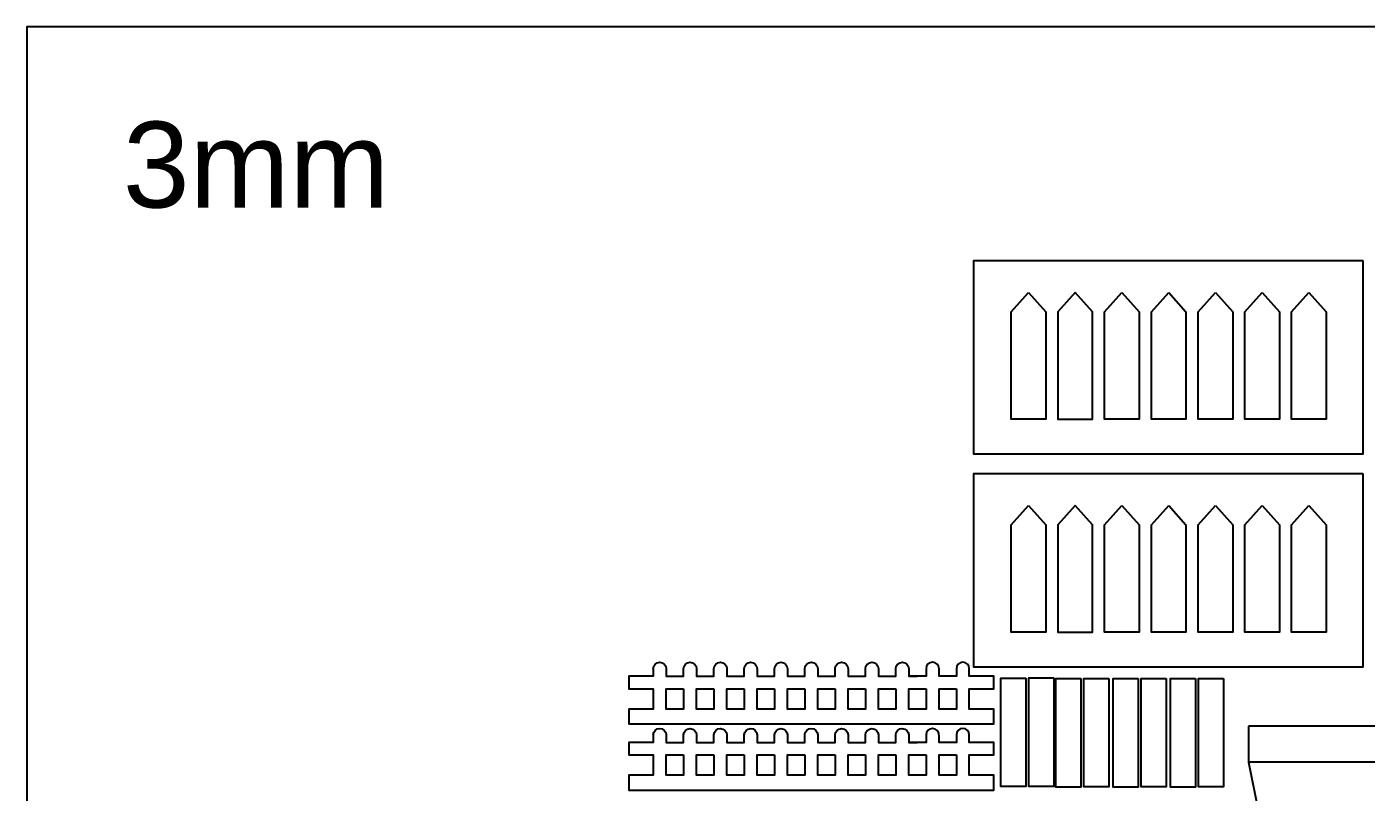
# Model space of a CAD drawing. Header units: millimetres. Extents: x 7299 to 9357, y 3662 to 5017.
# Drawn here: x 7298.9 to 7798.4, y 4731.9 to 5017.1 of the extents above; entities that cross this region are included whole.
import ezdxf

# ---------------------------------------------------------------- set-up
doc = ezdxf.new("R2010")
doc.units = ezdxf.units.MM
doc.layers.get('0').update_dxf_attribs({"linetype": 'CONTINUOUS'})

msp = doc.modelspace()

# ---------------------------------------------------------------- linework, layer by layer
msp.add_line((7822.31, 4743.13), (7754.47, 4743.13))
at = {"color": 1, "linetype": 'Continuous'}
msp.add_lwpolyline([(8140.83, 5017.13), (7298.88, 5017.13), (7298.88, 3661.74), (8140.83, 3661.74)], close=True, dxfattribs=at)
for points in [[(7797.07, 4930.02), (7797.07, 4857.86), (7652.01, 4857.86), (7652.01, 4930.02)], [(7672.46, 4918.07), (7678.9, 4910.87), (7678.9, 4870.93), (7666.01, 4870.93), (7666.01, 4910.87)], [(7689.88, 4918.07), (7683.43, 4910.87), (7683.43, 4870.93), (7696.33, 4870.93), (7696.33, 4910.87)], [(7707.3, 4918.07), (7713.75, 4910.87), (7713.75, 4870.93), (7700.85, 4870.93), (7700.85, 4910.87)], [(7724.73, 4918.07), (7731.17, 4910.87), (7731.17, 4870.93), (7718.28, 4870.93), (7718.28, 4910.87)], [(7742.15, 4918.07), (7748.6, 4910.87), (7748.6, 4870.93), (7735.7, 4870.93), (7735.7, 4910.87)], [(7759.57, 4918.07), (7766.02, 4910.87), (7766.02, 4870.93), (7753.12, 4870.93), (7753.12, 4910.87)], [(7777, 4918.09), (7783.44, 4910.89), (7783.44, 4870.95), (7770.55, 4870.95), (7770.55, 4910.89)], [(7797.07, 4850.66), (7797.07, 4778.49), (7652.01, 4778.49), (7652.01, 4850.66)], [(7672.46, 4838.71), (7678.9, 4831.51), (7678.9, 4791.56), (7666.01, 4791.56), (7666.01, 4831.51)], [(7689.88, 4838.71), (7683.43, 4831.51), (7683.43, 4791.56), (7696.33, 4791.56), (7696.33, 4831.51)], [(7707.3, 4838.71), (7713.75, 4831.51), (7713.75, 4791.56), (7700.85, 4791.56), (7700.85, 4831.51)], [(7724.73, 4838.71), (7731.17, 4831.51), (7731.17, 4791.56), (7718.28, 4791.56), (7718.28, 4831.51)], [(7742.15, 4838.71), (7748.6, 4831.51), (7748.6, 4791.56), (7735.7, 4791.56), (7735.7, 4831.51)], [(7759.57, 4838.71), (7766.02, 4831.51), (7766.02, 4791.56), (7753.12, 4791.56), (7753.12, 4831.51)], [(7777, 4838.73), (7783.44, 4831.53), (7783.44, 4791.58), (7770.55, 4791.58), (7770.55, 4831.53)], [(7543.81, 4770.46), (7543.81, 4762.86), (7537.34, 4762.86), (7537.34, 4770.46)], [(7555.11, 4770.46), (7555.11, 4762.86), (7548.64, 4762.86), (7548.64, 4770.46)], [(7566.42, 4770.46), (7566.42, 4762.86), (7559.95, 4762.86), (7559.95, 4770.46)], [(7577.72, 4770.46), (7577.72, 4762.86), (7571.25, 4762.86), (7571.25, 4770.46)], [(7589.02, 4770.46), (7589.02, 4762.86), (7582.56, 4762.86), (7582.56, 4770.46)], [(7600.33, 4770.46), (7600.33, 4762.86), (7593.86, 4762.86), (7593.86, 4770.46)], [(7611.63, 4770.46), (7611.63, 4762.86), (7605.17, 4762.86), (7605.17, 4770.46)], [(7622.94, 4770.46), (7622.94, 4762.86), (7616.47, 4762.86), (7616.47, 4770.46)], [(7634.24, 4770.46), (7634.24, 4762.86), (7627.77, 4762.86), (7627.77, 4770.46)], [(7645.54, 4770.46), (7645.54, 4762.86), (7639.08, 4762.86), (7639.08, 4770.46)], [(7671.42, 4774.44), (7671.42, 4734), (7662.09, 4734), (7662.09, 4774.44)], [(7681.9, 4774.48), (7681.9, 4734.05), (7672.57, 4734.05), (7672.57, 4774.48)], [(7691.95, 4774.23), (7691.95, 4733.8), (7682.62, 4733.8), (7682.62, 4774.23)], [(7702.43, 4774.28), (7702.43, 4733.84), (7693.1, 4733.84), (7693.1, 4774.28)], [(7713.31, 4774.23), (7713.31, 4733.8), (7703.98, 4733.8), (7703.98, 4774.23)], [(7723.79, 4774.28), (7723.79, 4733.84), (7714.47, 4733.84), (7714.47, 4774.28)], [(7734.68, 4774.23), (7734.68, 4733.8), (7725.35, 4733.8), (7725.35, 4774.23)], [(7745.16, 4774.28), (7745.16, 4733.84), (7735.83, 4733.84), (7735.83, 4774.28)], [(7754.47, 4756.48), (7754.47, 4743.13), (7782.27, 4605.55), (7788.39, 4605.55), (7794.51, 4605.55), (7822.31, 4743.13), (7822.31, 4756.48)], [(7543.81, 4745.81), (7543.81, 4738.2), (7537.34, 4738.2), (7537.34, 4745.81)], [(7555.11, 4745.81), (7555.11, 4738.2), (7548.64, 4738.2), (7548.64, 4745.81)], [(7566.42, 4745.81), (7566.42, 4738.2), (7559.95, 4738.2), (7559.95, 4745.81)], [(7577.72, 4745.81), (7577.72, 4738.2), (7571.25, 4738.2), (7571.25, 4745.81)], [(7589.02, 4745.81), (7589.02, 4738.2), (7582.56, 4738.2), (7582.56, 4745.81)], [(7600.33, 4745.81), (7600.33, 4738.2), (7593.86, 4738.2), (7593.86, 4745.81)], [(7611.63, 4745.81), (7611.63, 4738.2), (7605.17, 4738.2), (7605.17, 4745.81)], [(7622.94, 4745.81), (7622.94, 4738.2), (7616.47, 4738.2), (7616.47, 4745.81)], [(7634.24, 4745.81), (7634.24, 4738.2), (7627.77, 4738.2), (7627.77, 4745.81)], [(7645.54, 4745.81), (7645.54, 4738.2), (7639.08, 4738.2), (7639.08, 4745.81)]]:
    msp.add_lwpolyline(points, close=True)
for points in [[(7532.5, 4777.88), (7532.5, 4775.08), (7523.41, 4775.08), (7523.41, 4770.46), (7532.5, 4770.46), (7532.5, 4762.86), (7523.41, 4762.86), (7523.41, 4757.33), (7659.47, 4757.33), (7659.48, 4762.86), (7650.38, 4762.86), (7650.38, 4770.46), (7659.48, 4770.46), (7659.48, 4775.08), (7650.38, 4775.08), (7650.38, 4777.88)], [(7593.86, 4777.88), (7593.86, 4775.08), (7596.4, 4775.08), (7600.33, 4775.07), (7600.33, 4777.87)], [(7532.5, 4753.22), (7532.5, 4750.42), (7523.41, 4750.42), (7523.41, 4745.8), (7532.5, 4745.81), (7532.5, 4738.2), (7523.41, 4738.2), (7523.41, 4732.68), (7659.47, 4732.68), (7659.48, 4738.2), (7650.38, 4738.2), (7650.38, 4745.81), (7659.48, 4745.8), (7659.48, 4750.42), (7650.38, 4750.42), (7650.38, 4753.22)], [(7593.86, 4753.22), (7593.86, 4750.42), (7596.4, 4750.42), (7600.33, 4750.41), (7600.33, 4753.21)]]:
    msp.add_lwpolyline(points)
for points, knots in [([(7532.5, 4777.88), (7532.5, 4779.22), (7533.59, 4780.3), (7534.92, 4780.3), (7536.26, 4780.3), (7537.34, 4779.22), (7537.34, 4777.88), (7537.34, 4776.95), (7537.34, 4776.02), (7537.34, 4775.09), (7539.5, 4775.08), (7541.65, 4775.08), (7543.81, 4775.08), (7543.81, 4776.01), (7543.81, 4776.94), (7543.81, 4777.87)], [0, 0, 0, 0, 1, 1, 1, 2, 2, 2, 3, 3, 3, 4, 4, 4, 5, 5, 5, 5]), ([(7543.81, 4777.87), (7543.81, 4779.21), (7544.89, 4780.29), (7546.23, 4780.29), (7547.56, 4780.29), (7548.64, 4779.21), (7548.64, 4777.87), (7548.64, 4776.94), (7548.64, 4776.01), (7548.64, 4775.08), (7550.8, 4775.08), (7552.96, 4775.08), (7555.11, 4775.08), (7555.11, 4776.02), (7555.11, 4776.97), (7555.11, 4777.91), (7555.11, 4779.25), (7556.19, 4780.29), (7557.53, 4780.29), (7558.87, 4780.29), (7559.95, 4779.21), (7559.95, 4777.87), (7559.95, 4776.94), (7559.95, 4776.01), (7559.95, 4775.08), (7562.1, 4775.08), (7564.26, 4775.08), (7566.42, 4775.08), (7566.42, 4776.01), (7566.42, 4776.94), (7566.42, 4777.87), (7566.42, 4779.21), (7567.5, 4780.29), (7568.83, 4780.29), (7570.17, 4780.29), (7571.25, 4779.25), (7571.25, 4777.91), (7571.25, 4776.97), (7571.25, 4776.02), (7571.25, 4775.08), (7573.41, 4775.08), (7575.57, 4775.08), (7577.72, 4775.08), (7577.72, 4776.01), (7577.72, 4776.94), (7577.72, 4777.87), (7577.72, 4779.21), (7578.8, 4780.29), (7580.14, 4780.29), (7581.48, 4780.29), (7582.56, 4779.21), (7582.56, 4777.87), (7582.56, 4776.94), (7582.56, 4776.01), (7582.56, 4775.08), (7584.71, 4775.08), (7586.87, 4775.08), (7589.02, 4775.08), (7589.02, 4776.01), (7589.02, 4776.95), (7589.02, 4777.88), (7589.02, 4779.22), (7590.11, 4780.3), (7591.44, 4780.3), (7592.78, 4780.3), (7593.86, 4779.22), (7593.86, 4777.88)], [0, 0, 0, 0, 1, 1, 1, 2, 2, 2, 3, 3, 3, 4, 4, 4, 5, 5, 5, 6, 6, 6, 7, 7, 7, 8, 8, 8, 9, 9, 9, 10, 10, 10, 11, 11, 11, 12, 12, 12, 13, 13, 13, 14, 14, 14, 15, 15, 15, 16, 16, 16, 17, 17, 17, 18, 18, 18, 19, 19, 19, 20, 20, 20, 21, 21, 21, 22, 22, 22, 22]), ([(7650.38, 4777.88), (7650.38, 4779.22), (7649.3, 4780.3), (7647.96, 4780.3), (7646.63, 4780.3), (7645.54, 4779.22), (7645.54, 4777.88), (7645.54, 4776.95), (7645.54, 4776.02), (7645.54, 4775.09), (7643.39, 4775.08), (7641.23, 4775.08), (7639.08, 4775.08), (7639.08, 4776), (7639.08, 4776.93), (7639.08, 4777.86)], [0, 0, 0, 0, 1, 1, 1, 2, 2, 2, 3, 3, 3, 4, 4, 4, 5, 5, 5, 5]), ([(7600.33, 4777.87), (7600.33, 4779.21), (7601.41, 4780.29), (7602.75, 4780.29), (7604.08, 4780.29), (7605.17, 4779.21), (7605.17, 4777.87), (7605.17, 4776.94), (7605.17, 4776.01), (7605.17, 4775.08), (7607.32, 4775.08), (7609.48, 4775.08), (7611.63, 4775.08), (7611.63, 4776.01), (7611.63, 4776.94), (7611.63, 4777.87)], [0, 0, 0, 0, 1, 1, 1, 2, 2, 2, 3, 3, 3, 4, 4, 4, 5, 5, 5, 5]), ([(7611.63, 4777.87), (7611.63, 4779.21), (7612.71, 4780.29), (7614.05, 4780.29), (7615.39, 4780.29), (7616.47, 4779.21), (7616.47, 4777.87), (7616.47, 4776.94), (7616.47, 4776.01), (7616.47, 4775.08), (7618.62, 4775.08), (7620.78, 4775.08), (7622.93, 4775.08), (7622.93, 4776.02), (7622.93, 4776.97), (7622.93, 4777.91), (7622.93, 4779.25), (7624.01, 4780.29), (7625.35, 4780.29), (7626.69, 4780.29), (7627.77, 4779.21), (7627.77, 4777.87), (7627.77, 4776.94), (7627.77, 4776.01), (7627.77, 4775.08), (7628.82, 4775.08), (7629.87, 4775.08), (7630.92, 4775.08)], [0, 0, 0, 0, 1, 1, 1, 2, 2, 2, 3, 3, 3, 4, 4, 4, 5, 5, 5, 6, 6, 6, 7, 7, 7, 8, 8, 8, 9, 9, 9, 9]), ([(7639.08, 4777.87), (7639.08, 4779.21), (7638, 4780.29), (7636.66, 4780.29), (7635.32, 4780.29), (7634.24, 4779.21), (7634.24, 4777.87), (7634.24, 4776.94), (7634.24, 4776.01), (7634.24, 4775.08), (7632.16, 4775.08), (7630.08, 4775.08), (7628, 4775.08)], [0, 0, 0, 0, 1, 1, 1, 2, 2, 2, 3, 3, 3, 4, 4, 4, 4]), ([(7532.5, 4753.22), (7532.5, 4754.56), (7533.59, 4755.64), (7534.92, 4755.64), (7536.26, 4755.64), (7537.34, 4754.56), (7537.34, 4753.22), (7537.34, 4752.29), (7537.34, 4751.36), (7537.34, 4750.43), (7539.5, 4750.42), (7541.65, 4750.42), (7543.81, 4750.42), (7543.81, 4751.35), (7543.81, 4752.28), (7543.81, 4753.21)], [0, 0, 0, 0, 1, 1, 1, 2, 2, 2, 3, 3, 3, 4, 4, 4, 5, 5, 5, 5]), ([(7543.81, 4753.21), (7543.81, 4754.55), (7544.89, 4755.63), (7546.23, 4755.63), (7547.56, 4755.63), (7548.64, 4754.55), (7548.64, 4753.21), (7548.64, 4752.28), (7548.64, 4751.35), (7548.64, 4750.42), (7550.8, 4750.42), (7552.96, 4750.42), (7555.11, 4750.42), (7555.11, 4751.36), (7555.11, 4752.31), (7555.11, 4753.25), (7555.11, 4754.59), (7556.19, 4755.63), (7557.53, 4755.63), (7558.87, 4755.63), (7559.95, 4754.55), (7559.95, 4753.21), (7559.95, 4752.28), (7559.95, 4751.35), (7559.95, 4750.42), (7562.1, 4750.42), (7564.26, 4750.42), (7566.42, 4750.42), (7566.42, 4751.35), (7566.42, 4752.28), (7566.42, 4753.21), (7566.42, 4754.55), (7567.5, 4755.63), (7568.83, 4755.63), (7570.17, 4755.63), (7571.25, 4754.59), (7571.25, 4753.25), (7571.25, 4752.31), (7571.25, 4751.36), (7571.25, 4750.42), (7573.41, 4750.42), (7575.57, 4750.42), (7577.72, 4750.42), (7577.72, 4751.35), (7577.72, 4752.28), (7577.72, 4753.21), (7577.72, 4754.55), (7578.8, 4755.63), (7580.14, 4755.63), (7581.48, 4755.63), (7582.56, 4754.55), (7582.56, 4753.21), (7582.56, 4752.28), (7582.56, 4751.35), (7582.56, 4750.42), (7584.71, 4750.42), (7586.87, 4750.42), (7589.02, 4750.42), (7589.02, 4751.35), (7589.02, 4752.29), (7589.02, 4753.22), (7589.02, 4754.56), (7590.11, 4755.64), (7591.44, 4755.64), (7592.78, 4755.64), (7593.86, 4754.56), (7593.86, 4753.22)], [0, 0, 0, 0, 1, 1, 1, 2, 2, 2, 3, 3, 3, 4, 4, 4, 5, 5, 5, 6, 6, 6, 7, 7, 7, 8, 8, 8, 9, 9, 9, 10, 10, 10, 11, 11, 11, 12, 12, 12, 13, 13, 13, 14, 14, 14, 15, 15, 15, 16, 16, 16, 17, 17, 17, 18, 18, 18, 19, 19, 19, 20, 20, 20, 21, 21, 21, 22, 22, 22, 22]), ([(7600.33, 4753.21), (7600.33, 4754.55), (7601.41, 4755.63), (7602.75, 4755.63), (7604.08, 4755.63), (7605.17, 4754.55), (7605.17, 4753.21), (7605.17, 4752.28), (7605.17, 4751.35), (7605.17, 4750.42), (7607.32, 4750.42), (7609.48, 4750.42), (7611.63, 4750.42), (7611.63, 4751.35), (7611.63, 4752.28), (7611.63, 4753.21)], [0, 0, 0, 0, 1, 1, 1, 2, 2, 2, 3, 3, 3, 4, 4, 4, 5, 5, 5, 5]), ([(7611.63, 4753.21), (7611.63, 4754.55), (7612.71, 4755.63), (7614.05, 4755.63), (7615.39, 4755.63), (7616.47, 4754.55), (7616.47, 4753.21), (7616.47, 4752.28), (7616.47, 4751.35), (7616.47, 4750.42), (7618.62, 4750.42), (7620.78, 4750.42), (7622.93, 4750.42), (7622.93, 4751.36), (7622.93, 4752.31), (7622.93, 4753.25), (7622.93, 4754.59), (7624.01, 4755.63), (7625.35, 4755.63), (7626.69, 4755.63), (7627.77, 4754.55), (7627.77, 4753.21), (7627.77, 4752.28), (7627.77, 4751.35), (7627.77, 4750.42), (7628.82, 4750.42), (7629.87, 4750.42), (7630.92, 4750.42)], [0, 0, 0, 0, 1, 1, 1, 2, 2, 2, 3, 3, 3, 4, 4, 4, 5, 5, 5, 6, 6, 6, 7, 7, 7, 8, 8, 8, 9, 9, 9, 9]), ([(7639.08, 4753.21), (7639.08, 4754.55), (7638, 4755.63), (7636.66, 4755.63), (7635.32, 4755.63), (7634.24, 4754.55), (7634.24, 4753.21), (7634.24, 4752.28), (7634.24, 4751.35), (7634.24, 4750.42), (7632.16, 4750.42), (7630.08, 4750.42), (7628, 4750.42)], [0, 0, 0, 0, 1, 1, 1, 2, 2, 2, 3, 3, 3, 4, 4, 4, 4]), ([(7650.38, 4753.22), (7650.38, 4754.56), (7649.3, 4755.64), (7647.96, 4755.64), (7646.63, 4755.64), (7645.54, 4754.56), (7645.54, 4753.22), (7645.54, 4752.29), (7645.54, 4751.36), (7645.54, 4750.43), (7643.39, 4750.42), (7641.23, 4750.42), (7639.08, 4750.42), (7639.08, 4751.34), (7639.08, 4752.27), (7639.08, 4753.2)], [0, 0, 0, 0, 1, 1, 1, 2, 2, 2, 3, 3, 3, 4, 4, 4, 5, 5, 5, 5])]:
    msp.add_open_spline(points, degree=3, knots=knots)

# ---------------------------------------------------------------- texts
at = {"color": 1, "linetype": 'Continuous', "insert": (7334.73, 4981.77), "char_height": 31.9977, "attachment_point": 1}
msp.add_mtext_dynamic_manual_height_columns('{\\fArial|b0|i0|c0|p34;\\C256;3mm}', width=4481.9402, gutter_width=159.99, heights=[0], dxfattribs=at)

doc.saveas('drawing.dxf')
